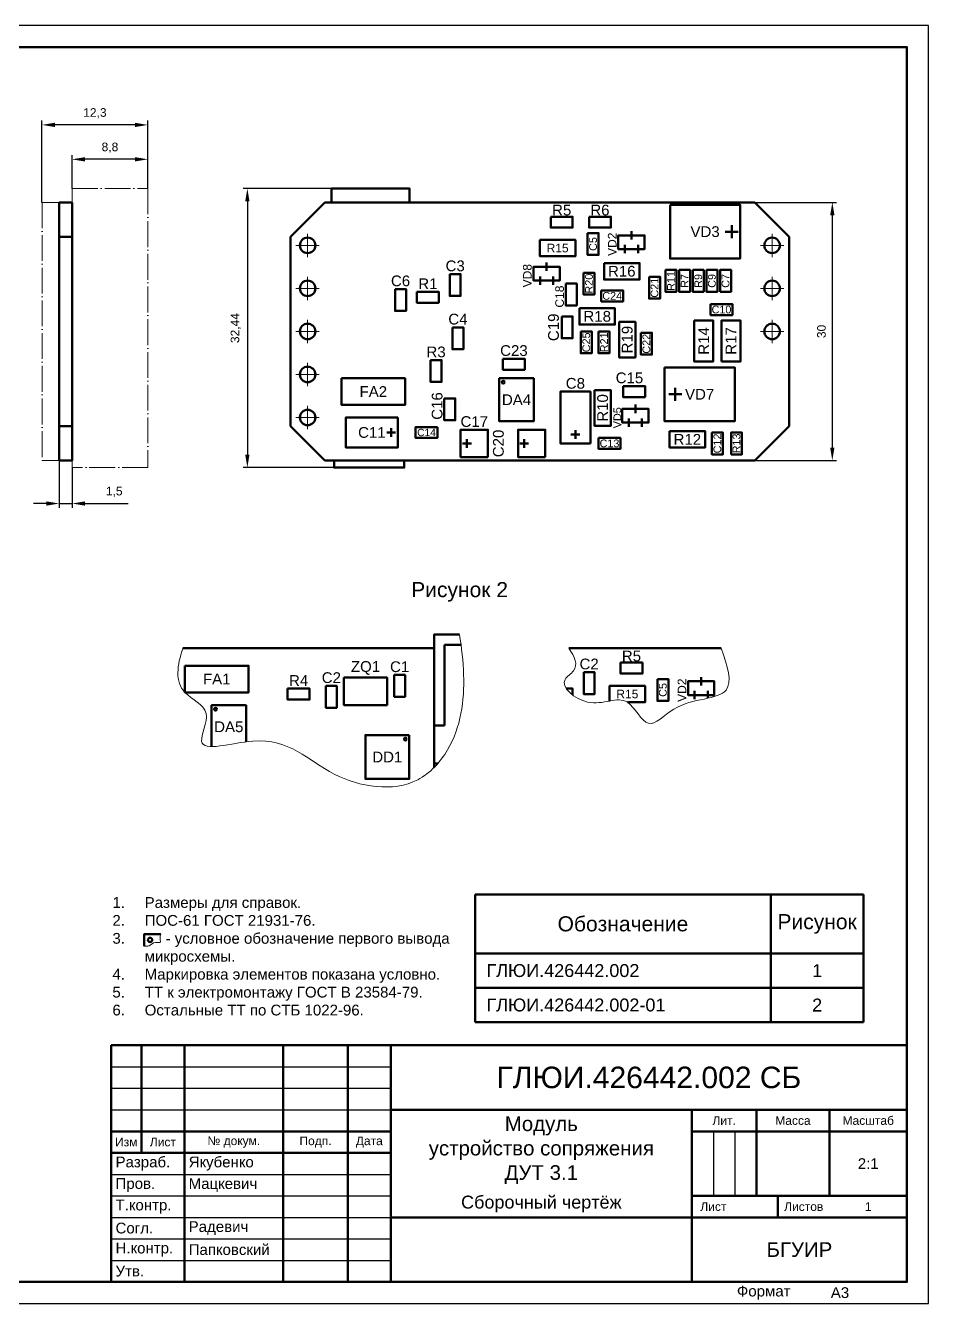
# Model space of a CAD drawing. Header units: millimetres. Extents: x 0 to 420, y 0 to 297.
# Drawn here: x 210.1 to 420, y 0 to 297 of the extents above; entities that cross this region are included whole.
import ezdxf

# ---------------------------------------------------------------- set-up
doc = ezdxf.new("R2010")
doc.units = ezdxf.units.MM
doc.header["$LTSCALE"] = 0.5
doc.linetypes.add('ACAD_ISO04W100', pattern=[30, 24, -3, 0, -3])
for name, color, linetype, lineweight in [('Оси', 6, 'Continuous', 13), ('Размеры', 3, 'Continuous', 13), ('Сплошная основная толстая', 4, 'Continuous', 50), ('Сплошная основная тонкая', 5, 'Continuous', 13), ('Текст', 2, 'Continuous', 50), ('Штамп', 7, 'Continuous', 50), ('Штрихпунктирная тонкая', 6, 'ACAD_ISO04W100', 13)]:
    doc.layers.add(name, color=color, linetype=linetype, lineweight=lineweight)
doc.styles.get("Standard").update_dxf_attribs({"font": 'arial.ttf', "height": 2})
doc.styles.add('стиль1', font='arial.ttf', dxfattribs={"height": 3.5})
doc.dimstyles.new('ГОСТ', dxfattribs={"dimtxt": 2.5, "dimasz": 3, "dimexe": 1, "dimexo": 0, "dimgap": 1.5, "dimtad": 1, "dimlfac": 0.5, "dimtxsty": 'Standard', "dimcen": 0, "dimdle": 1.25, "dimadec": 0, "dimazin": 2, "dimtfac": 0.75, "dimtmove": 0, "dimatfit": 3, "dimldrblk": 'DOT', "dimtvp": 1.5, "dimtolj": 1, "dimtzin": 0, "dimarcsym": 0})

# ---------------------------------------------------------------- blocks, each defined once
blk = doc.blocks.new('*D50')
at = {"layer": 'Defpoints', "color": 0, "ltscale": 0.5, "transparency": 16777216}
for p in [(220.9, 265.91), (220.9, 259.13), (238.5, 259.13)]:
    blk.add_point(p, dxfattribs=at)
at = {"layer": 'Размеры', "color": 0, "lineweight": -2, "ltscale": 0.5, "transparency": 16777216}
for p, q in [((220.9, 259.13), (220.9, 266.91)), ((235.5, 265.91), (223.9, 265.91)), ((238.5, 259.13), (238.5, 266.91))]:
    blk.add_line(p, q, dxfattribs=at)
at = {"layer": 'Размеры', "color": 0, "ltscale": 0.5, "transparency": 16777216}
for points in [[(223.9, 266.41), (223.9, 265.41), (220.9, 265.91)], [(235.5, 266.41), (235.5, 265.41), (238.5, 265.91)]]:
    blk.add_solid(points, dxfattribs=at)
at = {"layer": 'Размеры', "color": 0, "ltscale": 0.5, "transparency": 16777216, "insert": (229.7, 268.61), "char_height": 2, "attachment_point": 5}
blk.add_mtext('\\A1;8,8', dxfattribs=at)
blk = doc.blocks.new('_Dot')
at = {"color": 0, "linetype": 'ByBlock', "lineweight": -2}
blk.add_line((-0.5, 0), (-1, 0), dxfattribs=at)
at = {"color": 0, "linetype": 'ByBlock', "const_width": 0.5}
blk.add_lwpolyline([(-0.25, 0, 1), (0.25, 0, 1)], format="xyb", close=True, dxfattribs=at)
blk = doc.blocks.new('*D51')
at = {"layer": 'Defpoints', "color": 0, "ltscale": 0.5, "transparency": 16777216}
for p in [(213.9, 273.91), (238.5, 259.13), (213.9, 255.91)]:
    blk.add_point(p, dxfattribs=at)
at = {"layer": 'Размеры', "color": 0, "lineweight": -2, "ltscale": 0.5, "transparency": 16777216}
for p, q in [((213.9, 255.91), (213.9, 274.91)), ((235.5, 273.91), (216.9, 273.91)), ((238.5, 259.13), (238.5, 274.91))]:
    blk.add_line(p, q, dxfattribs=at)
at = {"layer": 'Размеры', "color": 0, "ltscale": 0.5, "transparency": 16777216}
for points in [[(216.9, 274.41), (216.9, 273.41), (213.9, 273.91)], [(235.5, 274.41), (235.5, 273.41), (238.5, 273.91)]]:
    blk.add_solid(points, dxfattribs=at)
at = {"layer": 'Размеры', "color": 0, "ltscale": 0.5, "transparency": 16777216, "insert": (226.2, 276.61), "char_height": 2, "attachment_point": 5}
blk.add_mtext('\\A1;12,3', dxfattribs=at)
blk = doc.blocks.new('*D52')
at = {"layer": 'Defpoints', "color": 0, "ltscale": 0.5, "transparency": 16777216}
for p in [(217.9, 195.91), (220.9, 194.26), (220.9, 185.91)]:
    blk.add_point(p, dxfattribs=at)
at = {"layer": 'Размеры', "color": 0, "lineweight": -2, "ltscale": 0.5, "transparency": 16777216}
for p, q in [((217.9, 195.91), (217.9, 184.91)), ((220.9, 194.26), (220.9, 184.91)), ((214.9, 185.91), (211.9, 185.91)), ((217.9, 185.91), (220.9, 185.91)), ((223.9, 185.91), (233.92, 185.91))]:
    blk.add_line(p, q, dxfattribs=at)
at = {"layer": 'Размеры', "color": 0, "ltscale": 0.5, "transparency": 16777216}
for points in [[(214.9, 186.41), (214.9, 185.41), (217.9, 185.91)], [(223.9, 186.41), (223.9, 185.41), (220.9, 185.91)]]:
    blk.add_solid(points, dxfattribs=at)
at = {"layer": 'Размеры', "color": 0, "ltscale": 0.5, "transparency": 16777216, "insert": (230.69, 188.61), "char_height": 2, "attachment_point": 5}
blk.add_mtext('\\A1;1,5', dxfattribs=at)
blk = doc.blocks.new('*D60')
at = {"layer": 'Defpoints', "color": 0, "ltscale": 0.5, "transparency": 16777216}
for p in [(281.18, 259.13), (261.65, 194.26), (281.81, 194.26)]:
    blk.add_point(p, dxfattribs=at)
at = {"layer": 'Размеры', "color": 0, "lineweight": -2, "ltscale": 0.5, "transparency": 16777216}
for p, q in [((281.18, 259.13), (260.65, 259.13)), ((261.65, 256.13), (261.65, 197.26)), ((281.81, 194.26), (260.65, 194.26))]:
    blk.add_line(p, q, dxfattribs=at)
at = {"layer": 'Размеры', "color": 0, "ltscale": 0.5, "transparency": 16777216}
for points in [[(261.15, 256.13), (262.15, 256.13), (261.65, 259.13)], [(261.15, 197.26), (262.15, 197.26), (261.65, 194.26)]]:
    blk.add_solid(points, dxfattribs=at)
at = {"layer": 'Размеры', "color": 0, "ltscale": 0.5, "transparency": 16777216, "insert": (258.95, 226.69), "char_height": 2, "attachment_point": 5, "rotation": 90}
blk.add_mtext('\\A1;32,44', dxfattribs=at)
blk = doc.blocks.new('*D61')
at = {"layer": 'Defpoints', "color": 0, "ltscale": 0.5, "transparency": 16777216}
for p in [(379.65, 255.91), (379.65, 195.91), (397.65, 195.91)]:
    blk.add_point(p, dxfattribs=at)
at = {"layer": 'Размеры', "color": 0, "lineweight": -2, "ltscale": 0.5, "transparency": 16777216}
for p, q in [((379.65, 255.91), (398.65, 255.91)), ((397.65, 252.91), (397.65, 198.91)), ((379.65, 195.91), (398.65, 195.91))]:
    blk.add_line(p, q, dxfattribs=at)
at = {"layer": 'Размеры', "color": 0, "ltscale": 0.5, "transparency": 16777216}
for points in [[(397.15, 252.91), (398.15, 252.91), (397.65, 255.91)], [(397.15, 198.91), (398.15, 198.91), (397.65, 195.91)]]:
    blk.add_solid(points, dxfattribs=at)
at = {"layer": 'Размеры', "color": 0, "ltscale": 0.5, "transparency": 16777216, "insert": (395.13, 225.91), "char_height": 2, "attachment_point": 5, "rotation": 90}
blk.add_mtext('\\A1;30', dxfattribs=at)

msp = doc.modelspace()

# ---------------------------------------------------------------- linework, layer by layer
at = {"ltscale": 0.5}
msp.add_lwpolyline([(420, 297), (0, 297), (0, 0), (420, 0)], close=True, dxfattribs=at)
at = {"layer": 'Оси', "ltscale": 0.5}
for p, q in [((275.652, 248.627), (275.652, 243.191)), ((383.652, 248.627), (383.652, 243.191)), ((278.37, 245.909), (272.933, 245.909)), ((386.37, 245.909), (380.933, 245.909)), ((275.652, 238.627), (275.652, 233.191)), ((383.652, 238.627), (383.652, 233.191)), ((278.37, 235.909), (272.933, 235.909)), ((386.37, 235.909), (380.933, 235.909)), ((278.37, 225.909), (272.933, 225.909)), ((275.652, 228.627), (275.652, 223.191)), ((386.37, 225.909), (380.933, 225.909)), ((383.652, 228.627), (383.652, 223.191)), ((275.652, 218.627), (275.652, 213.191)), ((278.37, 215.909), (272.933, 215.909)), ((275.652, 208.627), (275.652, 203.191)), ((278.37, 205.909), (272.933, 205.909))]:
    msp.add_line(p, q, dxfattribs=at)
at = {"layer": 'Сплошная основная толстая', "linetype": 'Continuous'}
for p, q in [((271.652, 247.909), (279.652, 255.909)), ((379.652, 255.909), (387.652, 247.909)), ((374.264, 247.563), (374.264, 250.611)), ((350.946, 247.269), (350.946, 249.214)), ((375.788, 249.087), (372.74, 249.087)), ((349.421, 244.069), (349.421, 246.014)), ((352.471, 244.069), (352.471, 246.014)), ((331.234, 239.967), (331.234, 241.911)), ((329.709, 236.767), (329.709, 238.711)), ((332.759, 236.767), (332.759, 238.711)), ((359.618, 211.304), (362.666, 211.304)), ((361.142, 209.78), (361.142, 212.828)), ((351.872, 206.947), (351.872, 208.891)), ((350.347, 203.747), (350.347, 205.691)), ((353.397, 203.747), (353.397, 205.691)), ((279.652, 195.909), (271.652, 203.909)), ((296.087, 202.414), (294.055, 202.414)), ((295.071, 203.43), (295.071, 201.398)), ((338.923, 201.971), (336.891, 201.971)), ((337.907, 200.955), (337.907, 202.987)), ((387.652, 203.909), (379.652, 195.909)), ((313.724, 199.874), (311.692, 199.874)), ((312.708, 198.858), (312.708, 200.89)), ((326.991, 199.874), (324.959, 199.874)), ((325.975, 198.858), (325.975, 200.89)), ((311.334, 153.064), (307.517, 153.064)), ((307.517, 153.064), (307.517, 134.284)), ((367.166, 143.624), (367.166, 145.568)), ((365.641, 140.424), (365.641, 142.368)), ((368.691, 140.659), (368.691, 142.368)), ((307.517, 134.284), (305.097, 134.284)), ((305.097, 125.484), (305.921, 125.484))]:
    msp.add_line(p, q, dxfattribs=at)
at = {"layer": 'Сплошная основная толстая', "ltscale": 0.5}
for p, q in [((220.903, 247.909), (217.903, 247.909)), ((220.903, 203.909), (217.903, 203.909))]:
    msp.add_line(p, q, dxfattribs=at)
at = {"layer": 'Сплошная основная толстая', "linetype": 'Continuous'}
for points in [[(299.382, 255.909), (299.382, 259.129), (281.182, 259.129), (281.182, 255.909)], [(279.652, 255.909), (379.652, 255.909)], [(271.652, 203.909), (271.652, 247.909)], [(387.652, 247.909), (387.652, 203.909)], [(379.652, 195.909), (279.652, 195.909)], [(281.815, 195.909), (281.815, 194.259), (298.115, 194.259), (298.115, 195.909)], [(305.097, 124.595), (305.097, 155.484), (310.994, 155.484)], [(246.607, 152.264), (305.097, 152.264)], [(336.415, 152.264), (371.821, 152.264)], [(335.767, 142.926), (337.219, 142.926), (337.219, 141.448)], [(345.872, 140.017), (345.872, 143.536), (354.127, 143.536), (354.127, 139.726), (349.999, 139.726)], [(253.332, 129.425), (253.332, 139.011), (261.332, 139.011), (261.332, 130.53)]]:
    msp.add_lwpolyline(points, dxfattribs=at)
at = {"layer": 'Сплошная основная толстая', "ltscale": 0.5}
for points in [[(220.903, 255.909), (217.903, 255.909), (217.903, 195.909), (220.903, 195.909)], [(284.115, 145.466), (294.115, 145.466), (294.115, 139.066), (284.115, 139.066)]]:
    msp.add_lwpolyline(points, close=True, dxfattribs=at)
at = {"layer": 'Сплошная основная толстая', "linetype": 'Continuous'}
for points in [[(332.192, 252.579), (337.272, 252.579), (337.272, 250.039), (332.192, 250.039)], [(341.082, 252.579), (346.162, 252.579), (346.162, 250.039), (341.082, 250.039)], [(359.919, 255.337), (376.219, 255.337), (376.219, 242.837), (359.919, 242.837)], [(329.652, 247.182), (337.907, 247.182), (337.907, 243.372), (329.652, 243.372)], [(340.764, 248.769), (343.304, 248.769), (343.304, 243.689), (340.764, 243.689)], [(350.946, 245.042), (347.896, 245.042), (347.896, 248.242), (353.996, 248.242), (353.996, 245.042)], [(331.234, 237.739), (328.184, 237.739), (328.184, 240.939), (334.284, 240.939), (334.284, 237.739)], [(344.574, 241.784), (352.829, 241.784), (352.829, 237.974), (344.574, 237.974)], [(308.697, 239.244), (311.237, 239.244), (311.237, 234.164), (308.697, 234.164)], [(339.812, 239.562), (342.352, 239.562), (342.352, 234.482), (339.812, 234.482)], [(355.052, 238.609), (357.592, 238.609), (357.592, 233.529), (355.052, 233.529)], [(358.862, 240.197), (361.402, 240.197), (361.402, 235.117), (358.862, 235.117)], [(362.037, 240.197), (364.577, 240.197), (364.577, 235.117), (362.037, 235.117)], [(365.212, 240.197), (367.752, 240.197), (367.752, 235.117), (365.212, 235.117)], [(368.387, 240.197), (370.927, 240.197), (370.927, 235.117), (368.387, 235.117)], [(371.562, 235.117), (374.102, 235.117), (374.102, 240.197), (371.562, 240.197)], [(295.997, 235.752), (298.537, 235.752), (298.537, 230.672), (295.997, 230.672)], [(301.077, 235.117), (306.157, 235.117), (306.157, 232.577), (301.077, 232.577)], [(335.684, 237.022), (338.224, 237.022), (338.224, 231.942), (335.684, 231.942)], [(343.939, 235.434), (349.019, 235.434), (349.019, 232.894), (343.939, 232.894)], [(369.339, 232.259), (374.419, 232.259), (374.419, 229.719), (369.339, 229.719)], [(334.732, 229.402), (337.272, 229.402), (337.272, 224.322), (334.732, 224.322)], [(338.859, 231.307), (347.114, 231.307), (347.114, 227.497), (338.859, 227.497)], [(309.332, 226.862), (311.872, 226.862), (311.872, 221.782), (309.332, 221.782)], [(339.177, 225.909), (341.717, 225.909), (341.717, 220.829), (339.177, 220.829)], [(343.304, 225.909), (345.844, 225.909), (345.844, 220.829), (343.304, 220.829)], [(348.067, 228.132), (351.877, 228.132), (351.877, 219.877), (348.067, 219.877)], [(365.529, 228.449), (369.974, 228.449), (369.974, 218.924), (365.529, 218.924)], [(371.879, 218.924), (376.324, 218.924), (376.324, 228.449), (371.879, 228.449)], [(353.147, 225.592), (355.687, 225.592), (355.687, 220.512), (353.147, 220.512)], [(304.252, 219.242), (306.792, 219.242), (306.792, 214.162), (304.252, 214.162)], [(321.079, 219.559), (326.159, 219.559), (326.159, 217.019), (321.079, 217.019)], [(358.65, 217.554), (374.95, 217.554), (374.95, 205.054), (358.65, 205.054)], [(283.537, 215.039), (298.337, 215.039), (298.337, 208.839), (283.537, 208.839)], [(320.222, 215.034), (328.222, 215.034), (328.222, 205.034), (320.222, 205.034)], [(341.399, 199.874), (341.399, 211.939), (334.414, 211.939), (334.414, 199.874)], [(342.352, 212.257), (346.162, 212.257), (346.162, 204.002), (342.352, 204.002)], [(349.019, 213.209), (354.099, 213.209), (354.099, 210.669), (349.019, 210.669)], [(307.427, 210.352), (309.967, 210.352), (309.967, 205.272), (307.427, 205.272)], [(351.872, 204.719), (348.822, 204.719), (348.822, 207.919), (354.922, 207.919), (354.922, 204.719)], [(296.632, 205.907), (284.567, 205.907), (284.567, 198.922), (296.632, 198.922)], [(305.839, 203.684), (305.839, 201.144), (300.759, 201.144), (300.759, 203.684)], [(317.587, 196.699), (317.587, 203.049), (311.237, 203.049), (311.237, 196.699)], [(330.922, 196.699), (330.922, 203.049), (324.572, 203.049), (324.572, 196.699)], [(359.814, 202.732), (368.069, 202.732), (368.069, 198.922), (359.814, 198.922)], [(369.657, 202.414), (372.197, 202.414), (372.197, 197.334), (369.657, 197.334)], [(374.102, 197.334), (376.642, 197.334), (376.642, 202.414), (374.102, 202.414)], [(343.304, 201.144), (348.384, 201.144), (348.384, 198.604), (343.304, 198.604)], [(348.412, 148.934), (353.492, 148.934), (353.492, 146.394), (348.412, 146.394)], [(247.127, 148.224), (261.927, 148.224), (261.927, 142.024), (247.127, 142.024)], [(295.782, 146.076), (298.322, 146.076), (298.322, 140.996), (295.782, 140.996)], [(339.839, 146.711), (342.379, 146.711), (342.379, 141.631), (339.839, 141.631)], [(271.017, 142.901), (276.097, 142.901), (276.097, 140.361), (271.017, 140.361)], [(279.907, 143.536), (282.447, 143.536), (282.447, 138.456), (279.907, 138.456)], [(356.984, 145.124), (359.524, 145.124), (359.524, 140.044), (356.984, 140.044)], [(367.166, 141.396), (364.116, 141.396), (364.116, 144.596), (370.216, 144.596), (370.216, 141.396)], [(299.287, 132.106), (299.287, 121.906), (289.087, 121.906), (289.087, 132.106)]]:
    msp.add_lwpolyline(points, close=True, dxfattribs=at)
at = {"layer": 'Сплошная основная толстая', "ltscale": 0.5}
msp.add_lwpolyline([(237.647, 83.062), (237.647, 85.798), (241.547, 85.798)], dxfattribs=at)
at = {"layer": 'Сплошная основная толстая', "linetype": 'Continuous'}
for centre in [(275.652, 245.909), (383.652, 245.909), (275.652, 235.909), (383.652, 235.909), (275.652, 225.909), (383.652, 225.909), (275.652, 215.909), (275.652, 205.909)]:
    msp.add_circle(centre, 1.8, dxfattribs=at)
at = {"layer": 'Сплошная основная толстая', "ltscale": 0.5}
for centre, radius in [((321.153, 214.128), 0.32), ((254.264, 138.105), 0.32), ((298.382, 131.175), 0.32), ((239.03, 84.491), 0.5)]:
    msp.add_circle(centre, radius, dxfattribs=at)
at = {"layer": 'Сплошная основная тонкая', "ltscale": 0.5}
for points, knots in [([(246.607, 152.264), (245.364, 148.274), (244.312, 142.081), (254.252, 138.232), (247.796, 126.764), (269.13, 134.297), (279.589, 121.345), (299.461, 118.116), (310.801, 130.464), (312.57, 143.381), (311.453, 152.388), (310.994, 155.484)], [2.6505628, 2.6505628, 2.6505628, 2.6505628, 13.2678479, 20.2172189, 26.7107055, 38.6294074, 59.039622, 78.4762962, 88.3069935, 106.1477429, 115.5569063, 115.5569063, 115.5569063, 115.5569063]), ([(336.415, 152.264), (337.734, 150.293), (339.033, 147.505), (333.173, 144.188), (341.938, 137.076), (349.93, 142.999), (354.567, 132.042), (362.164, 141.161), (375.78, 139.709), (373.33, 148.193), (371.821, 152.264)], [1.6657898, 1.6657898, 1.6657898, 1.6657898, 7.3651569, 10.1758532, 17.5957538, 26.8489412, 33.7610409, 40.5277294, 53.4645505, 63.7491158, 63.7491158, 63.7491158, 63.7491158]), ([(237.647, 83.062), (238.059, 83.006), (239.022, 82.979), (239.903, 84.214), (241.832, 83.561), (241.148, 85.118), (241.446, 85.676), (241.547, 85.798)], [0.4646389, 0.4646389, 0.4646389, 0.4646389, 1.6442917, 3.3253194, 4.3823644, 5.8303655, 6.3065553, 6.3065553, 6.3065553, 6.3065553])]:
    msp.add_open_spline(points, degree=3, knots=knots, dxfattribs=at)
at = {"layer": 'Текст'}
for p, q in [((314.592, 95.066), (314.591, 65.348)), ((314.592, 95.066), (404.88, 95.066)), ((383.344, 95.066), (383.344, 65.348)), ((404.88, 95.066), (404.88, 65.348)), ((314.592, 81.348), (404.88, 81.348)), ((314.591, 73.348), (404.88, 73.348)), ((314.591, 65.348), (404.88, 65.348))]:
    msp.add_line(p, q, dxfattribs=at)
at = {"layer": 'Штамп', "ltscale": 0.5}
for p, q in [((415, 60), (230, 60)), ((230, 60), (230, 5)), ((237, 35), (237, 60)), ((247, 5), (247, 60)), ((270, 5), (270, 60)), ((285, 5), (285, 60)), ((295, 5), (295, 60)), ((295, 45), (415, 45)), ((365, 5), (365, 45)), ((380, 25), (380, 45)), ((397, 25), (397, 45)), ((230, 40), (295, 40)), ((365, 40), (415, 40)), ((230, 35), (295, 35)), ((365, 25), (415, 25)), ((385, 20), (385, 25)), ((295, 20), (415, 20))]:
    msp.add_line(p, q, dxfattribs=at)
at = {"layer": 'Штамп', "lineweight": 25, "ltscale": 0.5}
for p, q in [((230, 55), (295, 55)), ((230, 50), (295, 50)), ((230, 45), (295, 45)), ((370, 40), (370, 25)), ((375, 40), (375, 25)), ((230, 30), (295, 30)), ((230, 25), (295, 25)), ((230, 20), (295, 20)), ((230, 15), (295, 15)), ((230, 10), (295, 10))]:
    msp.add_line(p, q, dxfattribs=at)
at = {"layer": 'Штамп', "ltscale": 0.5}
msp.add_lwpolyline([(20, 5), (415, 5), (415, 292), (20, 292)], close=True, dxfattribs=at)
at = {"layer": 'Штрихпунктирная тонкая', "ltscale": 0.5}
for p, q in [((220.903, 259.129), (238.503, 259.129)), ((220.903, 259.129), (220.903, 255.909)), ((238.503, 259.129), (238.503, 194.259)), ((217.903, 255.909), (213.903, 255.909)), ((213.903, 255.909), (213.903, 195.909)), ((213.903, 195.909), (217.903, 195.909)), ((220.903, 195.909), (220.903, 194.259)), ((238.503, 194.259), (220.903, 194.259))]:
    msp.add_line(p, q, dxfattribs=at)

# ---------------------------------------------------------------- texts
at = {"ltscale": 0.5, "insert": (230.275, 66.899), "char_height": 2.5, "width": 80.22381, "attachment_point": 7}
msp.add_mtext('\\pi-7.5,l7.5,t7.5;1.^IРазмеры для справок.\\P2.^IПОС-61 ГОСТ 21931-76.\\P3.^I     - условное обозначение первого вывода микросхемы.\\P4.^IМаркировка элементов показана условно.\\P5.^IТТ к электромонтажу ГОСТ В 23584-79.\\P6.^IОстальные ТТ по СТБ 1022-96.', dxfattribs=at)
at = {"layer": 'Текст', "ltscale": 0.5}
for s, insert, char_height, width, attachment_point in [('{\\fArial|b0|i0|c204|p34;R5}', (334.732, 252.833), 2.5, 11.06017, 8), ('{\\fArial|b0|i0|c204|p34;R6}', (343.622, 252.833), 2.5, 11.06017, 8), ('{\\fArial|b0|i0|c204|p34;VD3}', (368.069, 249.087), 2.5, 16.3, 5), ('{\\fArial|b0|i0|c204|p34;R15}', (333.779, 245.277), 2, 8.255, 5), ('C3', (309.967, 239.868), 2.5, 11.06017, 8), ('{\\fArial|b0|i0|c204|p34;R16}', (348.702, 239.879), 2.5, 8.255, 5), ('{\\fArial|b0|i0|c204|p34;C6}', (297.267, 236.375), 2.5, 11.06017, 8), ('R1', (303.617, 235.74), 2.5, 11.06017, 8), ('{\\fArial|b0|i0|c204|p34;C24}', (346.479, 234.164), 1.8, 5.08, 5), ('{\\fArial|b0|i0|c204|p34;C10}', (371.879, 230.989), 1.8, 5.08, 5), ('С4', (310.602, 227.485), 2.5, 11.06017, 8), ('{\\fArial|b0|i0|c204|p34;R18}', (342.987, 229.402), 2.5, 8.255, 5), ('{\\fArial|b0|i0|c204|p34;C23}', (323.619, 220.183), 2.5, 11.06017, 8), ('{\\fArial|b0|i0|c204|p34;R3}', (305.522, 219.865), 2.5, 11.06017, 8), ('{\\fArial|b0|i0|c204|p34;C8}', (337.907, 212.563), 2.5, 11.06017, 8), ('{\\fArial|b0|i0|c204|p34;C15}', (350.484, 213.833), 2.5, 11.06017, 8), ('{\\fArial|b0|i0|c204|p34;FA2}', (290.937, 211.939), 2.5, 14.8, 5), ('{\\fArial|b0|i0|c204|p34;DA4}', (324.222, 210.034), 2.5, 8, 5), ('{\\fArial|b0|i0|c204|p34;VD7}', (366.8, 211.304), 2.5, 16.3, 5), ('{\\fArial|b0|i0|c204|p34;C17}', (314.412, 203.673), 2.5, 11.06017, 8), ('{\\fArial|b0|i0|c204|p34;C11}', (290.599, 202.414), 2.5, 12.065, 5), ('{\\fArial|b0|i0|c204|p34;C14}', (303.299, 202.414), 1.7, 5.08, 5), ('{\\fArial|b0|i0|c204|p34;R12}', (363.942, 200.827), 2.5, 8.255, 5), ('{\\fArial|b0|i0|c204|p34;C13}', (345.844, 199.874), 1.8, 5.08, 5), ('{\\fArial|b0|i0|c204|p34;Рисунок 2}', (310.994, 163.1), 3.5, 23.3847, 8), ('{\\fArial|b0|i0|c204|p34;R5}', (350.952, 149.187), 2.5, 11.06017, 8), ('ZQ1', (289.115, 146.09), 2.5, 11.06017, 8), ('C1', (297.052, 146.7), 2.5, 11.06017, 8), ('{\\fArial|b0|i0|c204|p34;C2}', (341.109, 147.335), 2.5, 11.06017, 8), ('{\\fArial|b0|i0|c204|p34;FA1}', (254.527, 145.124), 2.5, 14.8, 5), ('{\\fArial|b0|i0|c204|p34;R4}', (273.557, 143.525), 2.5, 11.06017, 8), ('C2', (281.177, 144.16), 2.5, 11.06017, 8), ('{\\fArial|b0|i0|c204|p34;R15}', (349.999, 141.631), 2, 8.255, 5), ('{\\fArial|b0|i0|c204|p34;DA5}', (257.332, 134.011), 2.5, 8, 5), ('{\\fArial|b0|i0|c204|p34;DD1}', (294.187, 127.006), 2.5, 10.2, 5)]:
    msp.add_mtext(s, dxfattribs=dict(at, insert=insert, char_height=char_height, width=width, attachment_point=attachment_point))
at = {"layer": 'Текст', "ltscale": 0.5, "rotation": 90}
for s, insert, char_height, width, attachment_point in [('{\\fArial|b0|i0|c204|p34;C5}', (342.034, 246.229), 1.8, 5.08, 5), ('{\\fArial|b0|i0|c204|p34;VD2}', (347.474, 246.171), 2, 11.06017, 8), ('{\\fArial|b0|i0|c204|p34;VD8}', (327.762, 238.869), 2, 11.06017, 8), ('{\\fArial|b0|i0|c204|p34;R20}', (341.082, 237.022), 1.8, 5.08, 5), ('{\\fArial|b0|i0|c204|p34;C21}', (356.322, 236.069), 1.8, 5.08, 5), ('{\\fArial|b0|i0|c204|p34;R11}', (360.132, 237.657), 1.8, 5.08, 5), ('{\\fArial|b0|i0|c204|p34;R7}', (363.307, 237.657), 1.8, 5.08, 5), ('{\\fArial|b0|i0|c204|p34;R9}', (366.482, 237.657), 1.8, 5.08, 5), ('{\\fArial|b0|i0|c204|p34;C9}', (369.657, 237.657), 1.8, 5.08, 5), ('{\\fArial|b0|i0|c204|p34;C7}', (372.832, 237.657), 1.8, 5.08, 5), ('{\\fArial|b0|i0|c204|p34;C18}', (335.262, 234.011), 2, 11.06017, 8), ('{\\fArial|b0|i0|c204|p34;C19}', (334.108, 226.862), 2.5, 11.06017, 8), ('{\\fArial|b0|i0|c204|p34;R19}', (349.972, 224.004), 2.5, 8.255, 5), ('{\\fArial|b0|i0|c204|p34;R14}', (367.752, 223.687), 2.5, 9.52504, 5), ('{\\fArial|b0|i0|c204|p34;R17}', (374.102, 223.687), 2.5, 9.525, 5), ('{\\fArial|b0|i0|c204|p34;C25}', (340.447, 223.369), 1.8, 5.08, 5), ('{\\fArial|b0|i0|c204|p34;R21}', (344.574, 223.369), 1.8, 5.08, 5), ('{\\fArial|b0|i0|c204|p34;C22}', (354.417, 223.052), 1.8, 5.08, 5), ('{\\fArial|b0|i0|c204|p34;C16}', (307.047, 208.582), 2.5, 11.06017, 8), ('{\\fArial|b0|i0|c204|p34;R10}', (344.257, 208.129), 2.5, 8.255, 5), ('{\\fArial|b0|i0|c204|p34;VD5}', (348.59, 205.849), 1.8, 11.06017, 8), ('{\\fArial|b0|i0|c204|p34;C20}', (321.289, 199.874), 2.5, 11.06017, 8), ('{\\fArial|b0|i0|c204|p34;C12}', (370.927, 199.874), 1.8, 5.08, 5), ('{\\fArial|b0|i0|c204|p34;R13}', (375.372, 199.874), 1.8, 5.08, 5), ('{\\fArial|b0|i0|c204|p34;C5}', (358.254, 142.584), 1.8, 5.08, 5), ('{\\fArial|b0|i0|c204|p34;VD2}', (363.694, 142.526), 2, 11.06017, 8)]:
    msp.add_mtext(s, dxfattribs=dict(at, insert=insert, char_height=char_height, width=width, attachment_point=attachment_point))
at = {"layer": 'Текст', "style": 'стиль1'}
for s, insert, char_height, width, attachment_point in [('{\\fArial|b0|i0|c204|p34;Обозначение}', (348.968, 88.207), 3.5, 68.75238, 5), ('{\\fArial|b0|i0|c204|p34;Рисунок}', (394.112, 88.207), 3.5, 21.53638, 5), ('ГЛЮИ.426442.002', (317.23, 77.348), 3, 66.1142, 4), ('{\\fArial|b0|i0|c204|p34;1}', (394.125, 77.348), 3, 21.51159, 5), ('ГЛЮИ.426442.002-01', (317.23, 69.348), 3, 66.1142, 4), ('{\\fArial|b0|i0|c204|p34;2}', (394.125, 69.348), 3, 21.51159, 5)]:
    msp.add_mtext(s, dxfattribs=dict(at, insert=insert, char_height=char_height, width=width, attachment_point=attachment_point))
at = {"layer": 'Штамп', "ltscale": 0.5}
for s, insert, char_height, width, attachment_point in [('ГЛЮИ.426442.002 СБ', (355, 52.5), 5, 120, 5), ('Модуль\\Pустройство сопряжения\\PДУТ 3.1', (330, 35.603), 3.4, 70, 5), ('{\\fArial|b0|i0|c204|p34;Лит.}', (372.5, 42.5), 2, 15, 5), ('{\\fArial|b0|i0|c204|p34;Масса}', (388.5, 42.5), 2, 17, 5), ('{\\fArial|b0|i0|c204|p34;Масштаб}', (406, 42.5), 2, 18, 5), ('{\\fArial|b0|i0|c204|p34;№ докум.}', (258.5, 37.5), 2, 23, 5), ('{\\fArial|b0|i0|c204|p34;Подп.}', (277.5, 37.5), 2, 15, 5), ('{\\fArial|b0|i0|c204|p34;Дата}', (290, 37.5), 2, 10, 5), ('{\\fArial|b0|i0|c204|p34;Изм}', (233.5, 37.5), 2, 7, 5), ('{\\fArial|b0|i0|c204|p34;Лист}', (242, 37.5), 2, 10, 5), ('{\\fArial|b0|i0|c204|p34;Разраб.}', (231, 32.5), 2.5, 16, 4), ('Якубенко', (248, 32.5), 2.5, 22, 4), ('{\\fArial|b0|i0|c204|p34;2:1}', (406, 32.5), 2.5, 18, 5), ('{\\fArial|b0|i0|c204|p34;Пров.}', (231, 27.5), 2.5, 16, 4), ('Мацкевич', (248, 27.5), 2.5, 22, 4), ('{\\fArial|b0|i0|c204|p34;Т.контр.}', (231, 22.5), 2.5, 16, 4), ('{\\fArial|b0|i0|c204|p34;Сборочный чертёж}', (330, 23.103), 3, 70, 5), ('{\\fArial|b0|i0|c204|p34;Лист}', (370, 22.5), 2, 10, 5), ('{\\fArial|b0|i0|c204|p34;Листов}', (391, 22.5), 2, 12, 5), ('{\\fArial|b0|i0|c204|p34;1}', (406, 22.5), 2, 18, 5), ('{\\fArial|b0|i0|c204|p34;Согл.}', (231, 17.5), 2.5, 16, 4), ('Радевич', (248, 17.5), 2.5, 22, 4), ('{\\fArial|b0|i0|c204|p34;Н.контр.}', (231, 12.5), 2.5, 16, 4), ('Папковский', (248, 12.5), 2.5, 22, 4), ('БГУИР', (390, 12.5), 3.4, 50, 5), ('{\\fArial|b0|i0|c204|p34;Утв.}', (231, 7.5), 2.5, 16, 4), ('{\\fArial|b0|i0|c204|p34;Формат}', (381.699, 2.5), 2.5, 18.35952, 5), ('{\\fArial|b0|i0|c204|p34;А3}', (399.438, 2.5), 2.5, 6.76389, 5)]:
    msp.add_mtext(s, dxfattribs=dict(at, insert=insert, char_height=char_height, width=width, attachment_point=attachment_point))

# ---------------------------------------------------------------- dimensions: what is measured, and where the dimension line sits
at = {"layer": 'Размеры', "ltscale": 0.5}
for base, p1, p2, picture, middle in [((213.903, 273.909), (238.503, 259.129), (213.903, 255.909), '*D51', (226.203, 273.909)), ((220.903, 265.909), (238.503, 259.129), (220.903, 259.129), '*D50', (229.703, 265.909)), ((220.903, 185.909), (217.903, 195.909), (220.903, 194.259), '*D52', (230.688, 185.909))]:
    dim = msp.add_linear_dim(base=base, p1=p1, p2=p2, dimstyle='ГОСТ', override={"dimpost": ''}, dxfattribs=at)
    dim.commit()
    dim.dimension.update_dxf_attribs({"geometry": picture, "text_midpoint": middle, "dimtype": 160})
for base, p1, p2, picture, middle in [((261.6517934, 194.259004795), (281.1817934, 259.129004795), (281.8147934, 194.259004795), '*D60', (261.6517934, 226.694004795)), ((397.652, 195.909), (379.652, 255.909), (379.652, 195.909), '*D61', (397.652, 225.909))]:
    dim = msp.add_linear_dim(base=base, p1=p1, p2=p2, angle=90, dimstyle='ГОСТ', override={"dimfxl": 1.25, "dimarcsym": 1}, dxfattribs=at)
    dim.commit()
    dim.dimension.update_dxf_attribs({"geometry": picture, "text_midpoint": middle, "dimtype": 160})

doc.saveas('drawing.dxf')
